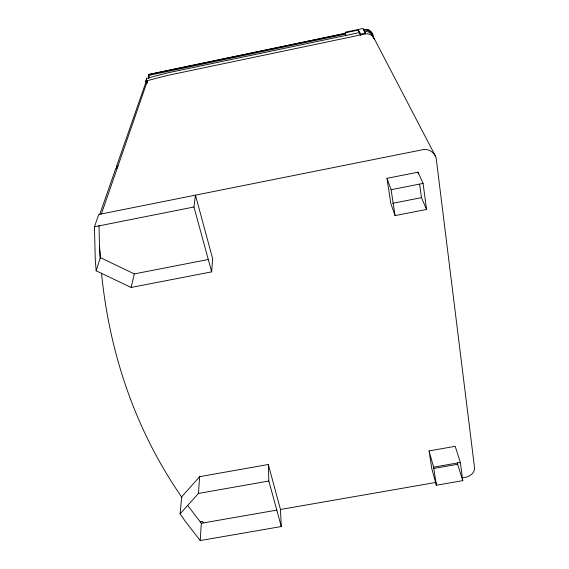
<?xml version="1.0" encoding="UTF-8"?>
<svg xmlns="http://www.w3.org/2000/svg" width="569" height="569" viewBox="0 0 569 569"><rect width="100%" height="100%" fill="white"/><g stroke="black" fill="none" stroke-linecap="round" stroke-linejoin="round"><path stroke-width="0.85" d="M149.22 77.967L149.242 75.336L345.532 34.112L345.411 33.358L148.587 74.511L345.411 33.358M147.492 82.341L147.513 80.613L101.389 213.944M200.231 540.55L185.067 521.019L180.11 513.828L181.682 496.829L199.627 476.687L268.305 464.482L280.474 509.483L281.278 526.545L200.231 540.55L201.312 523.267L187.571 505.315M200.174 521.873L202.322 521.417L203.453 522.89M180.11 513.828L198.474 493.437L199.627 476.687M211.668 271.854L212.635 258.66L195.459 195.146L193.944 206.995L211.668 271.854L131.133 287.445L96.182 270.83L95.258 259.592L94.447 226.789L98.778 214.47L422.959 149.668C429.097 148.552 435.705 152.997 436.323 159.341L474.525 467.533C475.008 473.956 467.946 477.619 462.369 477.811M131.133 287.445L134.305 273.909L208.282 259.507M96.182 270.83L100.357 257.601L99.49 246.59L99.02 225.552M99.703 214.52L115.877 168.232L117.413 167.919M116.545 168.14L116.531 166.361L145.472 83.536L147.3 83.067M145.621 83.707A472.604 378.847 -55.5 0 1 145.714 81.09L146.653 78.33L168.282 72.725L360.12 32.454M145.685 81.083L167.521 75.421L365.618 33.877C369.053 33.308 372.645 35.235 374.118 38.379L435.313 155.87M364.935 32.497L365.618 33.877L363.186 28.45L345.134 32.241L345.362 32.789L358.385 30.057L360.462 34.958L358.385 30.057M360.341 34.197L365.497 33.116M363.598 30.313C367.24 29.332 371.251 31.715 372.268 35.328M116.531 166.361L118.06 166.048M94.447 226.789L193.944 206.995M386.956 178.332L418.002 172.179L423.08 183.403L426.558 209.456L395.064 215.601L390.867 203.659L386.956 178.332L391.102 189.712L395.064 215.601M391.102 189.712L423.08 183.403M392.567 203.325L421.458 197.656L426.558 209.456M429.076 450.925L455.193 446.309L460.357 462.462L462.782 480.649L436.352 485.243L431.835 468.785L429.076 450.925L433.585 467.156L436.352 485.243M198.474 493.437L268.831 481.018L268.305 464.482M433.585 467.156L460.357 462.462M433.557 468.479L457.632 464.261L462.782 480.649M201.312 523.267L276.996 510.087M280.425 509.49L436.131 482.384M364.466 31.544C368.804 30.769 373.129 34.176 373.648 38.5M100.357 257.601L134.305 273.909M371.045 31.764L367.887 29.744L363.378 29.389L367.794 29.567L370.006 30.74L371.849 32.753M371.749 32.568L372.496 33.863M372.396 33.678L372.965 35.065M374.118 38.379L374.601 39.602M268.831 481.018L281.278 526.545M372.866 34.88L373.513 38.087M345.362 32.789L345.781 35.605M373.157 36.146L373.42 37.903M418.002 172.179L418.236 173.936M419.666 184.477L421.458 197.656M457.398 462.554L457.632 464.261M181.966 497.47A824.701 601.597 -37.3 0 1 101.517 273.241M100.229 258.241A824.701 601.597 -37.3 0 1 99.518 246.59M146.518 83.707A468.351 376.081 -55.6 0 1 146.681 78.33M148.452 78.223A522.491 429.417 -42.8 0 1 148.552 74.724M148.53 78.01A522.065 429.14 -42.9 0 1 148.63 74.518"/></g></svg>
